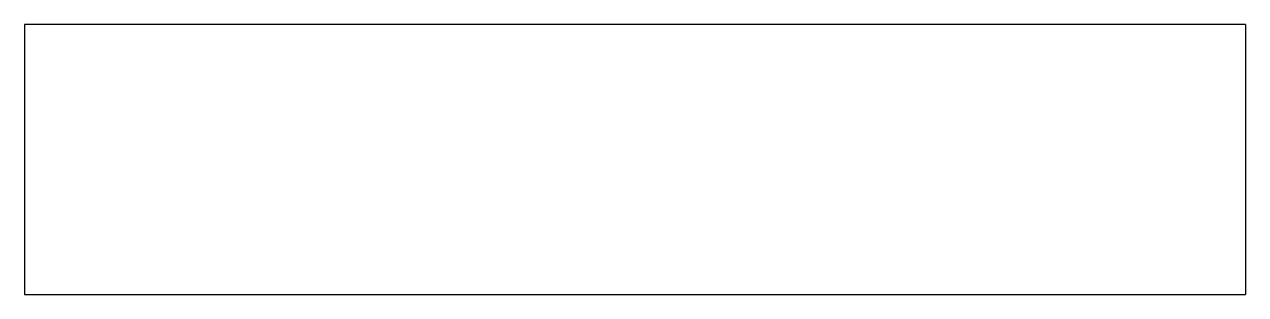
# Model space of a CAD drawing. Extents: x 6 to 414, y -1 to 89.
import ezdxf

# ---------------------------------------------------------------- set-up
doc = ezdxf.new("R2010")
doc.units = 0
doc.layers.get('0').update_dxf_attribs({"linetype": 'CONTINUOUS'})

msp = doc.modelspace()

# ---------------------------------------------------------------- linework, layer by layer
for p, q in [((5.99, 88.91), (5.99, -1.09)), ((413.61, 88.91), (5.99, 88.91)), ((413.61, 88.91), (413.61, -1.09)), ((5.99, -1.09), (413.61, -1.09))]:
    msp.add_line(p, q)

doc.saveas('drawing.dxf')
